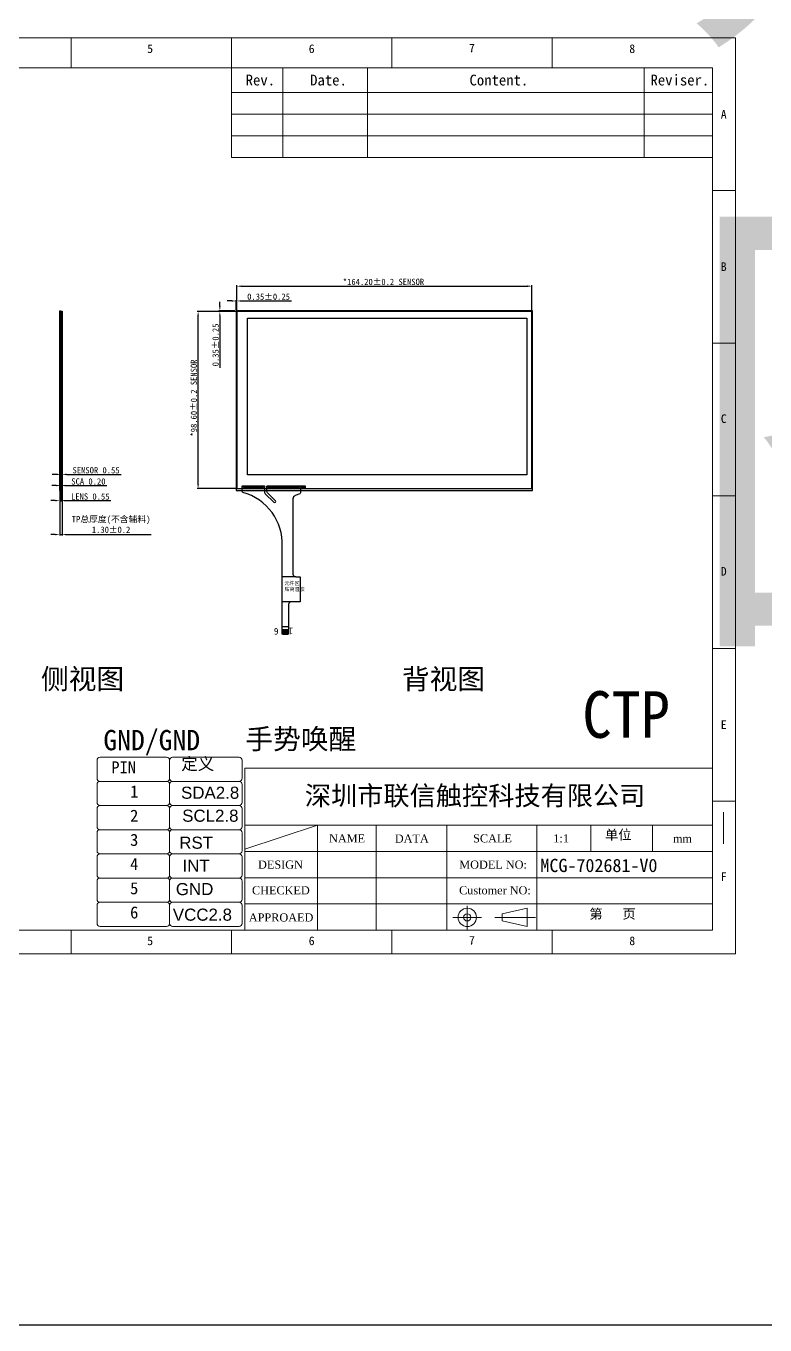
# Model space of a CAD drawing. Extents: x 23 to 280686, y -58 to 9807.
# Drawn here: x 141820 to 142232, y 3602 to 4325 of the extents above; entities that cross this region are included whole.
import ezdxf

# ---------------------------------------------------------------- set-up
doc = ezdxf.new("R2010")
doc.units = 0
doc.header["$LTSCALE"] = 23.1
doc.header["$PDMODE"] = 35
doc.layers.get('0').update_dxf_attribs({"linetype": 'CONTINUOUS'})
doc.layers.get('Defpoints').update_dxf_attribs({"linetype": 'CONTINUOUS'})
for name, color, linetype in [('61DBEAEC-6D85-402F-2490-FB0C427F0F24', 7, 'CONTINUOUS'), ('Cover lens', 6, 'CONTINUOUS'), ('DIM', 130, 'CONTINUOUS'), ('FPC', 30, 'CONTINUOUS'), ('LCD', 3, 'CONTINUOUS'), ('SCA', 55, 'CONTINUOUS'), ('SENSOR OD', 7, 'CONTINUOUS')]:
    doc.layers.add(name, color=color, linetype=linetype)
doc.layers.add('附料-尺寸标注', color=130, linetype='CONTINUOUS', lineweight=18)
doc.styles.add('Arial', font='')
doc.styles.get("Standard").update_dxf_attribs({"font": ''})
doc.styles.add('外框字体', font='', dxfattribs={"width": 0.75})
doc.styles.add('宋体', font='')
doc.styles.add('宋体3.5', font='', dxfattribs={"height": 3.5})
doc.styles.get('Arial').set_extended_font_data('SimSun')
doc.styles.get('Standard').set_extended_font_data('SimSun')
doc.styles.get('外框字体').set_extended_font_data('SimSun')
doc.styles.get('宋体').set_extended_font_data('SimSun')
doc.styles.get('宋体3.5').set_extended_font_data('SimSun')
doc.dimstyles.new('ORM1', dxfattribs={"dimtxt": 3.5, "dimasz": 2.5, "dimexe": 0.5, "dimexo": 0.5, "dimgap": 0.5, "dimtad": 1, "dimzin": 1, "dimdsep": 46, "dimtxsty": 'Arial', "dimcen": 2.5, "dimclrt": 7, "dimadec": 0, "dimazin": 0, "dimtfac": 1, "dimtmove": 0, "dimatfit": 3, "dimfxl": 1, "dimtolj": 2, "dimarcsym": 0})

# ---------------------------------------------------------------- blocks, each defined once
blk = doc.blocks.new('*D17')
at = {"layer": 'Defpoints', "color": 0, "transparency": 16777216}
for p in [(141839.24, 4066.8), (141839.79, 4066.72), (141839.79, 4060.62)]:
    blk.add_point(p, dxfattribs=at)
at = {"layer": 'DIM', "color": 0, "linetype": 'Continuous', "lineweight": -2, "transparency": 16777216}
for p, q in [((141839.24, 4066.3), (141839.24, 4060.12)), ((141839.79, 4066.22), (141839.79, 4060.12)), ((141836.74, 4060.62), (141834.24, 4060.62)), ((141839.24, 4060.62), (141839.79, 4060.62)), ((141842.29, 4060.62), (141867.72, 4060.62))]:
    blk.add_line(p, q, dxfattribs=at)
at = {"layer": 'DIM', "color": 0, "transparency": 16777216}
for points in [[(141836.74, 4061.04), (141836.74, 4060.2), (141839.24, 4060.62)], [(141842.29, 4061.04), (141842.29, 4060.2), (141839.79, 4060.62)]]:
    blk.add_solid(points, dxfattribs=at)
at = {"layer": 'DIM', "color": 7, "lineweight": 0, "transparency": 16777216, "insert": (141856.25, 4062.88), "char_height": 3.5, "attachment_point": 5, "style": 'Arial'}
blk.add_mtext('\\A2;LENS 0.55', dxfattribs=at)
blk = doc.blocks.new('*D18')
at = {"layer": 'Defpoints', "color": 0, "transparency": 16777216}
for p in [(141839.99, 4070.08), (141840.54, 4075.23), (141840.54, 4070.01)]:
    blk.add_point(p, dxfattribs=at)
at = {"layer": 'DIM', "color": 0, "linetype": 'Continuous', "lineweight": -2, "transparency": 16777216}
for p, q in [((141837.49, 4075.23), (141834.99, 4075.23)), ((141839.99, 4070.58), (141839.99, 4075.73)), ((141839.99, 4075.23), (141840.54, 4075.23)), ((141840.54, 4070.51), (141840.54, 4075.73)), ((141843.04, 4075.23), (141873.39, 4075.23))]:
    blk.add_line(p, q, dxfattribs=at)
at = {"layer": 'DIM', "color": 0, "transparency": 16777216}
for points in [[(141837.49, 4075.64), (141837.49, 4074.81), (141839.99, 4075.23)], [(141843.04, 4075.64), (141843.04, 4074.81), (141840.54, 4075.23)]]:
    blk.add_solid(points, dxfattribs=at)
at = {"layer": 'DIM', "color": 7, "lineweight": 0, "transparency": 16777216, "insert": (141859.46, 4077.49), "char_height": 3.5, "attachment_point": 5, "style": 'Arial'}
blk.add_mtext('\\A2;SENSOR 0.55', dxfattribs=at)
blk = doc.blocks.new('*D19')
at = {"layer": 'Defpoints', "color": 0, "transparency": 16777216}
for p in [(141840.54, 4070.54), (141839.24, 4067.69), (141840.54, 4041.72)]:
    blk.add_point(p, dxfattribs=at)
at = {"layer": 'DIM', "color": 0, "lineweight": -2, "transparency": 16777216}
for p, q in [((141840.54, 4070.04), (141840.54, 4041.22)), ((141839.24, 4067.19), (141839.24, 4041.22)), ((141836.74, 4041.72), (141834.24, 4041.72)), ((141839.24, 4041.72), (141840.54, 4041.72)), ((141843.04, 4041.72), (141890.11, 4041.72))]:
    blk.add_line(p, q, dxfattribs=at)
at = {"layer": 'DIM', "color": 0, "transparency": 16777216}
for points in [[(141836.74, 4042.14), (141836.74, 4041.31), (141839.24, 4041.72)], [(141843.04, 4042.14), (141843.04, 4041.31), (141840.54, 4041.72)]]:
    blk.add_solid(points, dxfattribs=at)
at = {"layer": 'DIM', "color": 7, "lineweight": 0, "transparency": 16777216, "insert": (141867.83, 4047.32), "char_height": 3.5, "attachment_point": 5, "style": 'Arial'}
blk.add_mtext('\\A2;TP总厚度(不含辅料)\\P1.30±0.2', dxfattribs=at)
blk = doc.blocks.new('*D20')
at = {"layer": 'Defpoints', "color": 0, "transparency": 16777216}
for p in [(141839.99, 4069), (141839.79, 4068.68), (141839.99, 4068.68)]:
    blk.add_point(p, dxfattribs=at)
at = {"layer": 'SCA', "color": 0, "lineweight": -2, "transparency": 16777216}
for p, q in [((141837.29, 4069), (141834.79, 4069)), ((141839.79, 4069.18), (141839.79, 4069.5)), ((141839.79, 4069), (141839.99, 4069)), ((141839.99, 4069.18), (141839.99, 4069.5)), ((141842.49, 4069), (141865.43, 4069))]:
    blk.add_line(p, q, dxfattribs=at)
at = {"layer": 'SCA', "color": 0, "transparency": 16777216}
for points in [[(141837.29, 4069.42), (141837.29, 4068.59), (141839.79, 4069)], [(141842.49, 4069.42), (141842.49, 4068.59), (141839.99, 4069)]]:
    blk.add_solid(points, dxfattribs=at)
at = {"layer": 'SCA', "color": 7, "lineweight": 0, "transparency": 16777216, "insert": (141855.21, 4071.26), "char_height": 3.5, "attachment_point": 5, "style": 'Arial'}
blk.add_mtext('\\A2;SCA 0.20', dxfattribs=at)
blk = doc.blocks.new('*D28')
at = {"layer": 'Defpoints', "color": 0, "transparency": 16777216}
for p in [(142101.96, 4179.93), (141937.76, 4165.9, 95.76), (142101.96, 4165.9, 95.76)]:
    blk.add_point(p, dxfattribs=at)
at = {"layer": 'DIM', "color": 0, "lineweight": -2, "transparency": 16777216}
for p, q in [((141937.76, 4166.4), (141937.76, 4180.43)), ((141940.26, 4179.93), (142099.46, 4179.93)), ((142101.96, 4166.4), (142101.96, 4180.43))]:
    blk.add_line(p, q, dxfattribs=at)
at = {"layer": 'DIM', "color": 0, "transparency": 16777216}
for points in [[(141940.26, 4180.34), (141940.26, 4179.51), (141937.76, 4179.93)], [(142099.46, 4180.34), (142099.46, 4179.51), (142101.96, 4179.93)]]:
    blk.add_solid(points, dxfattribs=at)
at = {"layer": 'DIM', "color": 7, "transparency": 16777216, "insert": (142019.36, 4182.3), "char_height": 3.5, "attachment_point": 5, "style": 'Arial'}
blk.add_mtext('\\A2;*164.20%%P0.2 SENSOR', dxfattribs=at)
blk = doc.blocks.new('*D29')
at = {"layer": 'Defpoints', "color": 0, "transparency": 16777216}
for p in [(141916.24, 4165.9), (141937.76, 4165.9, 95.76), (141937.76, 4067.3, 95.76)]:
    blk.add_point(p, dxfattribs=at)
at = {"layer": 'DIM', "color": 0, "lineweight": -2, "transparency": 16777216}
for p, q in [((141937.26, 4165.9), (141915.74, 4165.9)), ((141916.24, 4069.8), (141916.24, 4163.4)), ((141937.26, 4067.3), (141915.74, 4067.3))]:
    blk.add_line(p, q, dxfattribs=at)
at = {"layer": 'DIM', "color": 0, "transparency": 16777216}
for points in [[(141915.82, 4163.4), (141916.66, 4163.4), (141916.24, 4165.9)], [(141915.82, 4069.8), (141916.66, 4069.8), (141916.24, 4067.3)]]:
    blk.add_solid(points, dxfattribs=at)
at = {"layer": 'DIM', "color": 7, "transparency": 16777216, "insert": (141913.87, 4117.7), "char_height": 3.5, "attachment_point": 5, "rotation": 90, "style": 'Arial'}
blk.add_mtext('\\A2;*98.60%%P0.2 SENSOR', dxfattribs=at)
blk = doc.blocks.new('*D30')
at = {"layer": 'Defpoints', "color": 0, "transparency": 16777216}
for p in [(141937.76, 4171.7), (141937.41, 4166.25), (141937.76, 4165.9)]:
    blk.add_point(p, dxfattribs=at)
at = {"layer": 'DIM', "color": 0, "lineweight": -2, "transparency": 16777216}
for p, q in [((141934.91, 4171.7), (141932.41, 4171.7)), ((141937.41, 4166.75), (141937.41, 4172.2)), ((141937.41, 4171.7), (141937.76, 4171.7)), ((141937.76, 4166.4), (141937.76, 4172.2)), ((141940.26, 4171.7), (141968.11, 4171.7))]:
    blk.add_line(p, q, dxfattribs=at)
at = {"layer": 'DIM', "color": 0, "transparency": 16777216}
for points in [[(141934.91, 4172.12), (141934.91, 4171.29), (141937.41, 4171.7)], [(141940.26, 4172.12), (141940.26, 4171.29), (141937.76, 4171.7)]]:
    blk.add_solid(points, dxfattribs=at)
at = {"layer": 'DIM', "color": 7, "transparency": 16777216, "insert": (141955.44, 4174.08), "char_height": 3.5, "attachment_point": 5, "style": 'Arial'}
blk.add_mtext('\\A2;0.35±0.25', dxfattribs=at)
blk = doc.blocks.new('*D31')
at = {"layer": 'Defpoints', "color": 0, "transparency": 16777216}
for p in [(141928.33, 4165.9), (141937.41, 4166.25), (141937.76, 4165.9)]:
    blk.add_point(p, dxfattribs=at)
at = {"layer": 'DIM', "color": 0, "lineweight": -2, "transparency": 16777216}
for p, q in [((141928.33, 4168.75), (141928.33, 4171.25)), ((141936.91, 4166.25), (141927.83, 4166.25)), ((141937.26, 4165.9), (141927.83, 4165.9)), ((141928.33, 4166.25), (141928.33, 4165.9)), ((141928.33, 4163.4), (141928.33, 4134.57))]:
    blk.add_line(p, q, dxfattribs=at)
at = {"layer": 'DIM', "color": 0, "transparency": 16777216}
for points in [[(141927.91, 4168.75), (141928.74, 4168.75), (141928.33, 4166.25)], [(141927.91, 4163.4), (141928.74, 4163.4), (141928.33, 4165.9)]]:
    blk.add_solid(points, dxfattribs=at)
at = {"layer": 'DIM', "color": 7, "transparency": 16777216, "insert": (141925.95, 4147.24), "char_height": 3.5, "attachment_point": 5, "rotation": 90, "style": 'Arial'}
blk.add_mtext('\\A2;0.35±0.25', dxfattribs=at)

msp = doc.modelspace()

# ---------------------------------------------------------------- linework, layer by layer
at = {"lineweight": 0}
for p, q in [((141845.61, 4318.055), (141845.61, 4301.481)), ((141934.789, 4318.055), (141934.789, 4301.481)), ((142023.967, 4318.055), (142023.967, 4301.481)), ((142113.146, 4318.055), (142113.146, 4301.481)), ((142215.217, 4291.766), (142215.217, 3808.398)), ((142202.332, 4233.112), (142215.217, 4233.112)), ((142202.332, 4148.17), (142215.217, 4148.17)), ((142202.332, 4063.227), (142215.217, 4063.227)), ((142202.332, 3979.122), (142202.332, 3988.73)), ((142202.332, 3978.284), (142215.217, 3978.284)), ((141942.215, 3897.153), (141942.215, 3821.636)), ((142202.332, 3901.991), (142202.332, 3821.636)), ((142202.332, 3893.342), (142215.217, 3893.342)), ((142208.446, 3887.262), (142208.446, 3869.63)), ((141982.611, 3879.983), (141942.215, 3866.665)), ((141845.61, 3821.636), (141845.61, 3808.398)), ((141934.789, 3821.636), (141934.789, 3808.398)), ((142023.967, 3821.636), (142023.967, 3808.398)), ((142113.146, 3821.636), (142113.146, 3808.398))]:
    msp.add_line(p, q, dxfattribs=at)
at = {"color": 0, "lineweight": 0}
msp.add_line((141879.969, 3821.636), (141942.215, 3821.636), dxfattribs=at)
msp.add_line((141879.969, 3821.636), (141942.215, 3821.636), dxfattribs=at)
at = {"lineweight": 0}
for points in [[(141470.456, 4318.055), (142215.217, 4318.055), (142215.217, 3808.398), (141470.456, 3808.398)], [(141488.894, 3821.636), (141488.894, 4301.481), (142202.332, 4301.481), (142202.332, 3821.636)], [(141934.785, 4301.481), (141934.785, 4251.545), (142202.332, 4251.545), (142202.332, 4301.481)], [(141942.215, 3821.636), (141942.215, 3911.694), (141949.15, 3911.694), (142202.332, 3911.694), (142202.332, 3821.636)], [(142099.329, 3823.661), (142099.329, 3833.88), (142085.326, 3830.784), (142085.326, 3826.758)]]:
    msp.add_lwpolyline(points, close=True, dxfattribs=at)
for points in [[(141963.343, 4251.545), (141963.343, 4301.481)], [(142010.47, 4251.545), (142010.47, 4301.481)], [(142164.35, 4251.545), (142164.35, 4301.481)], [(141934.785, 4287.612), (142202.332, 4287.612)], [(141934.785, 4275.59), (142202.332, 4275.59)], [(141934.785, 4263.568), (142202.332, 4263.568)], [(142202.332, 3879.983), (141949.15, 3879.983), (141942.215, 3879.983)], [(141982.611, 3821.636), (141982.611, 3879.983)], [(142015.296, 3879.983), (142015.296, 3821.636)], [(142054.556, 3879.983), (142054.556, 3821.636)], [(142104.673, 3879.983), (142104.673, 3821.636)], [(142134.725, 3879.983), (142134.725, 3865.396)], [(142169.053, 3879.983), (142169.053, 3865.396)], [(142202.332, 3865.396), (141949.15, 3865.396), (141942.215, 3865.396)], [(142202.332, 3850.809), (141949.15, 3850.809), (141942.215, 3850.809)], [(142202.332, 3836.222), (141949.15, 3836.222), (141942.215, 3836.222)], [(142065.953, 3835.228), (142065.953, 3822.058)], [(142057.992, 3828.771), (142073.791, 3828.771)], [(142081.335, 3828.771), (142103.904, 3828.771)]]:
    msp.add_lwpolyline(points, dxfattribs=at)
at = {"color": 4, "linetype": 'Continuous'}
for points in [[(141963.363, 3986.404), (141963.663, 3986.404), (141963.663, 3988.754), (141963.363, 3988.754), (141963.363, 3986.404)], [(141963.863, 3986.404), (141964.163, 3986.404), (141964.163, 3988.754), (141963.863, 3988.754), (141963.863, 3986.404)], [(141964.363, 3986.404), (141964.663, 3986.404), (141964.663, 3988.754), (141964.363, 3988.754), (141964.363, 3986.404)], [(141964.863, 3986.404), (141965.163, 3986.404), (141965.163, 3988.754), (141964.863, 3988.754), (141964.863, 3986.404)], [(141965.363, 3986.404), (141965.663, 3986.404), (141965.663, 3988.754), (141965.363, 3988.754), (141965.363, 3986.404)], [(141965.863, 3986.404), (141966.163, 3986.404), (141966.163, 3988.754), (141965.863, 3988.754), (141965.863, 3986.404)]]:
    msp.add_lwpolyline(points, close=True, dxfattribs=at)
at = {"lineweight": 0}
for radius in [5.11, 2.013]:
    msp.add_circle((142065.953, 3828.771), radius, dxfattribs=at)
at = {"layer": 'Cover lens'}
for points in [[(141839.238, 4166.254), (141839.788, 4166.254), (141839.788, 4066.254), (141839.238, 4066.254)], [(142102.313, 4166.254), (141937.413, 4166.254), (141937.413, 4066.254), (142102.313, 4066.254)], [(142099.013, 4075.054), (141943.773, 4075.054), (141943.773, 4162.054), (142099.013, 4162.054)]]:
    msp.add_lwpolyline(points, close=True, dxfattribs=at)
at = {"layer": 'DIM'}
for p, q in [((141970.513, 4018.254), (141963.013, 4018.254)), ((141968.013, 4004.254), (141963.013, 4004.254))]:
    msp.add_line(p, q, dxfattribs=at)
msp.add_lwpolyline([(141298.299, 4515.301), (143922.786, 4515.301), (143922.786, 3601.989), (141298.299, 3601.989)], close=True, dxfattribs=at)
at = {"layer": 'FPC', "linetype": 'Continuous'}
msp.add_lwpolyline([(141941.073, 4068.904), (141952.944, 4068.904, -0.4142136), (141953.244, 4068.604), (141953.244, 4065.187, 0.1989124), (141953.537, 4064.48), (141958.338, 4059.679, 1), (141959.257, 4060.598), (141954.837, 4065.018, -0.1989124), (141954.544, 4065.725), (141954.544, 4068.604, -0.4142136), (141954.844, 4068.904), (141975.513, 4068.904, -0.4142136), (141975.713, 4068.704), (141975.713, 4067.304), (141973.15, 4067.304), (141973.15, 4064.9, -0.3093912), (141972.831, 4064.434), (141970.288, 4063.446, 0.3093912), (141969.013, 4061.582), (141969.013, 4019.754, 0.4142136), (141970.513, 4018.254), (141972.813, 4018.254, -0.4142136), (141973.013, 4018.054), (141973.013, 4004.454, -0.4142136), (141972.813, 4004.254), (141968.013, 4004.254, 0.4142136), (141966.513, 4002.754), (141966.513, 3986.254), (141963.013, 3986.254), (141963.013, 4035.21, 0.3517107), (141941.143, 4065.152, -0.3389655), (141940.773, 4065.635), (141940.773, 4068.604, -0.4142136)], format="xyb", close=True, dxfattribs=at)
at = {"layer": 'FPC', "linetype": 'Continuous', "lineweight": 0}
for points in [[(141941.073, 4068.354), (141941.573, 4068.354), (141941.573, 4068.804), (141941.973, 4068.804), (141941.973, 4067.604), (141941.573, 4067.604), (141941.573, 4068.054), (141941.073, 4068.054)], [(141942.373, 4067.604), (141942.773, 4067.604), (141942.773, 4068.804), (141942.373, 4068.804)], [(141943.173, 4067.604), (141943.573, 4067.604), (141943.573, 4068.804), (141943.173, 4068.804)], [(141943.973, 4067.604), (141944.373, 4067.604), (141944.373, 4068.804), (141943.973, 4068.804)], [(141944.773, 4067.604), (141945.173, 4067.604), (141945.173, 4068.804), (141944.773, 4068.804)], [(141945.573, 4067.604), (141945.973, 4067.604), (141945.973, 4068.804), (141945.573, 4068.804)], [(141946.373, 4067.604), (141946.773, 4067.604), (141946.773, 4068.804), (141946.373, 4068.804)], [(141947.173, 4067.604), (141947.573, 4067.604), (141947.573, 4068.804), (141947.173, 4068.804)], [(141947.973, 4067.604), (141948.373, 4067.604), (141948.373, 4068.804), (141947.973, 4068.804)], [(141948.773, 4067.604), (141949.173, 4067.604), (141949.173, 4068.804), (141948.773, 4068.804)], [(141949.573, 4067.604), (141949.973, 4067.604), (141949.973, 4068.804), (141949.573, 4068.804)], [(141950.373, 4067.604), (141950.773, 4067.604), (141950.773, 4068.804), (141950.373, 4068.804)], [(141951.173, 4067.604), (141951.573, 4067.604), (141951.573, 4068.804), (141951.173, 4068.804)], [(141952.873, 4068.354), (141952.373, 4068.354), (141952.373, 4068.804), (141951.973, 4068.804), (141951.973, 4067.604), (141952.373, 4067.604), (141952.373, 4068.054), (141952.873, 4068.054)], [(141954.744, 4068.354), (141955.244, 4068.354), (141955.244, 4068.804), (141955.644, 4068.804), (141955.644, 4067.604), (141955.244, 4067.604), (141955.244, 4068.054), (141954.744, 4068.054)], [(141956.044, 4067.604), (141956.444, 4067.604), (141956.444, 4068.804), (141956.044, 4068.804)], [(141956.844, 4067.604), (141957.244, 4067.604), (141957.244, 4068.804), (141956.844, 4068.804)], [(141957.644, 4067.604), (141958.044, 4067.604), (141958.044, 4068.804), (141957.644, 4068.804)], [(141958.444, 4067.604), (141958.844, 4067.604), (141958.844, 4068.804), (141958.444, 4068.804)], [(141959.244, 4067.604), (141959.644, 4067.604), (141959.644, 4068.804), (141959.244, 4068.804)], [(141960.044, 4067.604), (141960.444, 4067.604), (141960.444, 4068.804), (141960.044, 4068.804)], [(141960.844, 4067.604), (141961.244, 4067.604), (141961.244, 4068.804), (141960.844, 4068.804)], [(141961.644, 4067.604), (141962.044, 4067.604), (141962.044, 4068.804), (141961.644, 4068.804)], [(141962.444, 4067.604), (141962.844, 4067.604), (141962.844, 4068.804), (141962.444, 4068.804)], [(141963.244, 4067.604), (141963.644, 4067.604), (141963.644, 4068.804), (141963.244, 4068.804)], [(141964.044, 4067.604), (141964.444, 4067.604), (141964.444, 4068.804), (141964.044, 4068.804)], [(141964.844, 4067.604), (141965.244, 4067.604), (141965.244, 4068.804), (141964.844, 4068.804)], [(141965.644, 4067.604), (141966.044, 4067.604), (141966.044, 4068.804), (141965.644, 4068.804)], [(141966.444, 4067.604), (141966.844, 4067.604), (141966.844, 4068.804), (141966.444, 4068.804)], [(141967.244, 4067.604), (141967.644, 4067.604), (141967.644, 4068.804), (141967.244, 4068.804)], [(141968.044, 4067.604), (141968.444, 4067.604), (141968.444, 4068.804), (141968.044, 4068.804)], [(141968.844, 4067.604), (141969.244, 4067.604), (141969.244, 4068.804), (141968.844, 4068.804)], [(141969.644, 4067.604), (141970.044, 4067.604), (141970.044, 4068.804), (141969.644, 4068.804)], [(141970.444, 4067.604), (141970.844, 4067.604), (141970.844, 4068.804), (141970.444, 4068.804)], [(141971.244, 4067.604), (141971.644, 4067.604), (141971.644, 4068.804), (141971.244, 4068.804)], [(141972.944, 4068.354), (141972.444, 4068.354), (141972.444, 4068.804), (141972.044, 4068.804), (141972.044, 4067.604), (141972.444, 4067.604), (141972.444, 4068.054), (141972.944, 4068.054)], [(141973.344, 4067.604), (141973.744, 4067.604), (141973.744, 4068.804), (141973.344, 4068.804)], [(141974.144, 4067.604), (141974.544, 4067.604), (141974.544, 4068.804), (141974.144, 4068.804)], [(141974.944, 4067.604), (141975.344, 4067.604), (141975.344, 4068.804), (141974.944, 4068.804)]]:
    msp.add_lwpolyline(points, close=True, dxfattribs=at)
at = {"layer": 'LCD'}
msp.add_line((141966.513, 3990.454), (141963.013, 3990.454), dxfattribs=at)
at = {"layer": 'SCA'}
msp.add_lwpolyline([(141839.788, 4165.954), (141839.988, 4165.954), (141839.988, 4067.254), (141839.788, 4067.254)], close=True, dxfattribs=at)
at = {"layer": 'SENSOR OD'}
for points in [[(141839.988, 4165.954), (141840.538, 4165.954), (141840.538, 4067.254), (141839.988, 4067.254)], [(142101.963, 4165.904), (141937.763, 4165.904), (141937.763, 4067.304), (142101.963, 4067.304)]]:
    msp.add_lwpolyline(points, close=True, dxfattribs=at)
at = {"layer": '附料-尺寸标注', "lineweight": 0}
for points in [[(141861.704, 3917.898), (141898.693, 3917.898, -0.4142136), (141900.374, 3916.217), (141900.374, 3906.129, -0.4142136), (141898.693, 3904.448), (141861.704, 3904.448, -0.4142136), (141860.023, 3906.129), (141860.023, 3916.217, -0.4142136)], [(141902.055, 3917.898), (141939.044, 3917.898, -0.4142136), (141940.725, 3916.217), (141940.725, 3906.129, -0.4142136), (141939.044, 3904.448), (141902.055, 3904.448, -0.4142136), (141900.374, 3906.129), (141900.374, 3916.217, -0.4142136)], [(141861.704, 3904.448), (141898.693, 3904.448, -0.4142136), (141900.374, 3902.767), (141900.374, 3892.679, -0.4142136), (141898.693, 3890.998), (141861.704, 3890.998, -0.4142136), (141860.023, 3892.679), (141860.023, 3902.767, -0.4142136)], [(141902.055, 3904.448), (141939.044, 3904.448, -0.4142136), (141940.725, 3902.767), (141940.725, 3892.679, -0.4142136), (141939.044, 3890.998), (141902.055, 3890.998, -0.4142136), (141900.374, 3892.679), (141900.374, 3902.767, -0.4142136)], [(141861.704, 3890.998), (141898.693, 3890.998, -0.4142136), (141900.374, 3889.316), (141900.374, 3879.229, -0.4142136), (141898.693, 3877.547), (141861.704, 3877.547, -0.4142136), (141860.023, 3879.229), (141860.023, 3889.316, -0.4142136)], [(141902.055, 3890.998), (141939.044, 3890.998, -0.4142136), (141940.725, 3889.316), (141940.725, 3879.229, -0.4142136), (141939.044, 3877.547), (141902.055, 3877.547, -0.4142136), (141900.374, 3879.229), (141900.374, 3889.316, -0.4142136)], [(141861.704, 3877.547), (141898.693, 3877.547, -0.4142136), (141900.374, 3875.866), (141900.374, 3865.778, -0.4142136), (141898.693, 3864.097), (141861.704, 3864.097, -0.4142136), (141860.023, 3865.778), (141860.023, 3875.866, -0.4142136)], [(141902.055, 3877.547), (141939.044, 3877.547, -0.4142136), (141940.725, 3875.866), (141940.725, 3865.778, -0.4142136), (141939.044, 3864.097), (141902.055, 3864.097, -0.4142136), (141900.374, 3865.778), (141900.374, 3875.866, -0.4142136)], [(141861.704, 3864.097), (141898.693, 3864.097, -0.4142136), (141900.374, 3862.416), (141900.374, 3852.328, -0.4142136), (141898.693, 3850.647), (141861.704, 3850.647, -0.4142136), (141860.023, 3852.328), (141860.023, 3862.416, -0.4142136)], [(141902.055, 3864.097), (141939.044, 3864.097, -0.4142136), (141940.725, 3862.416), (141940.725, 3852.328, -0.4142136), (141939.044, 3850.647), (141902.055, 3850.647, -0.4142136), (141900.374, 3852.328), (141900.374, 3862.416, -0.4142136)], [(141861.704, 3850.647), (141898.693, 3850.647, -0.4142136), (141900.374, 3848.965), (141900.374, 3838.878, -0.4142136), (141898.693, 3837.196), (141861.704, 3837.196, -0.4142136), (141860.023, 3838.878), (141860.023, 3848.965, -0.4142136)], [(141902.055, 3850.647), (141939.044, 3850.647, -0.4142136), (141940.725, 3848.965), (141940.725, 3838.878, -0.4142136), (141939.044, 3837.196), (141902.055, 3837.196, -0.4142136), (141900.374, 3838.878), (141900.374, 3848.965, -0.4142136)], [(141861.704, 3837.196), (141898.693, 3837.196, -0.4142136), (141900.374, 3835.515), (141900.374, 3825.427, -0.4142136), (141898.693, 3823.746), (141861.704, 3823.746, -0.4142136), (141860.023, 3825.427), (141860.023, 3835.515, -0.4142136)], [(141902.055, 3837.196), (141939.044, 3837.196, -0.4142136), (141940.725, 3835.515), (141940.725, 3825.427, -0.4142136), (141939.044, 3823.746), (141902.055, 3823.746, -0.4142136), (141900.374, 3825.427), (141900.374, 3835.515, -0.4142136)]]:
    msp.add_lwpolyline(points, format="xyb", close=True, dxfattribs=at)

# ---------------------------------------------------------------- texts
at = {"lineweight": 0, "style": '外框字体', "width": 0.92}
msp.add_text('CTP', height=25.9545, dxfattribs=at).set_placement((142129.99, 3928.663))
at = {"lineweight": 0, "attachment_point": 1}
for s, insert, char_height, width, style in [('7', (142066.897, 4314.746), 4.804, 46.19013, '宋体'), ('5', (141887.905, 4314.454), 4.804, 46.19013, '宋体'), ('6', (141977.765, 4314.454), 4.804, 46.19013, '宋体'), ('8', (142156.085, 4314.454), 4.804, 46.19013, '宋体'), ('A', (142206.992, 4277.95), 4.804, 46.19013, '宋体'), ('B', (142206.992, 4193.189), 4.804, 46.19013, '宋体'), ('C', (142206.992, 4108.624), 4.804, 46.19013, '宋体'), ('D', (142206.992, 4023.678), 4.804, 46.19013, '宋体'), ('E', (142206.992, 3938.354), 4.804, 46.19013, '宋体'), ('深圳市联信触控科技有限公司', (141975.602, 3901.848), 10.68285, 257.1039, '宋体3.5'), ('{\\fTimes New Roman|b0|i0|c186|p18;NAME}', (141989.098, 3874.949), 4.50336, 22.92863, '宋体3.5'), ('{\\fTimes New Roman|b0|i0|c186|p18;DATA}', (142025.672, 3874.877), 4.50336, 22.92863, '宋体3.5'), ('{\\fTimes New Roman|b0|i0|c186|p18;SCALE}', (142069.226, 3874.978), 4.50336, 22.92863, '宋体3.5'), ('{\\fTimes New Roman|b0|i0|c186|p18;1:1}', (142113.809, 3874.968), 4.50336, 22.92863, '宋体3.5'), ('单位', (142142.621, 3877.459), 5.404, 22.92863, '宋体3.5'), ('{\\fTimes New Roman|b0|i0|c186|p18;mm}', (142180.391, 3874.877), 4.50336, 22.92863, '宋体3.5'), ('{\\fTimes New Roman|b0|i0|c186|p18;DESIGN}', (141949.578, 3860.391), 4.50336, 22.92863, '宋体3.5'), ('{\\fTimes New Roman|b0|i0|c186|p18;MODEL NO:}', (142061.521, 3860.391), 4.50336, 38.65885, '宋体3.5'), ('F', (142206.992, 3853.859), 4.804, 46.19013, '宋体'), ('{\\fTimes New Roman|b0|i0|c186|p18;CHECKED}', (141946.207, 3846.083), 4.50336, 22.92863, '宋体3.5'), ('{\\fTimes New Roman|b0|i0|c186|p18;Customer NO:}', (142061.429, 3846.083), 4.50336, 40.05858, '宋体3.5'), ('{\\fTimes New Roman|b0|i0|c186|p18;APPROAED}', (141944.433, 3830.99), 4.50336, 22.92863, '宋体3.5'), ('第{\\fSimSun|b0|i0|c186|p2;   }页', (142133.895, 3833.441), 5.40403, 28.58056, '宋体3.5'), ('5', (141887.905, 3818.139), 4.804, 46.19013, '宋体'), ('6', (141977.765, 3818.139), 4.804, 46.19013, '宋体'), ('7', (142066.897, 3818.431), 4.804, 46.19013, '宋体'), ('8', (142156.085, 3818.139), 4.804, 46.19013, '宋体')]:
    msp.add_mtext(s, dxfattribs=dict(at, insert=insert, char_height=char_height, width=width, style=style))
at = {"lineweight": 0, "char_height": 6.00447, "width": 66.91707, "attachment_point": 1}
for s, insert in [('{\\fSimSun|b0|i0|c134|p2;Rev.}', (141942.692, 4297.599)), ('{\\fSimSun|b0|i0|c134|p2;Date.}', (141978.556, 4297.599)), ('{\\fSimSun|b0|i0|c134|p2;Content.}', (142067.212, 4297.599)), ('{\\fSimSun|b0|i0|c134|p2;Reviser.}', (142167.893, 4297.599))]:
    msp.add_mtext(s, dxfattribs=dict(at, insert=insert))
at = {"char_height": 3.75, "attachment_point": 7, "rotation": 180, "style": '宋体'}
for s, insert, width in [('6', (141960.95, 3989.739), 9.98032), ('1', (141969.07, 3989.947), 4.8862)]:
    msp.add_mtext(s, dxfattribs=dict(at, insert=insert, width=width))
at = {"color": 1, "lineweight": 0, "insert": (142106.667, 3861.353), "char_height": 7.36, "width": 139.17383, "attachment_point": 1, "style": 'Arial'}
msp.add_mtext('MCG-702681-V0', dxfattribs=at)
at = {"layer": '61DBEAEC-6D85-402F-2490-FB0C427F0F24', "color": 7, "lineweight": 0}
for s, p in [('侧视图', (141828.855, 3955.771)), ('背视图', (142029.623, 3955.715)), ('GND/GND', (141863.52, 3921.739))]:
    msp.add_text(s, height=11.305, dxfattribs=at).set_placement(p)
at = {"layer": '61DBEAEC-6D85-402F-2490-FB0C427F0F24', "color": 7, "lineweight": 0, "insert": (141942.524, 3933.656), "char_height": 11.305, "width": 113.7686, "attachment_point": 1}
msp.add_mtext('手势唤醒', dxfattribs=at)
at = {"layer": 'DIM', "color": 0, "lineweight": 0, "insert": (142183.447, 4868.255), "char_height": 200, "width": 1.45717, "attachment_point": 1, "style": '宋体'}
msp.add_mtext('全贴图', dxfattribs=at)
at = {"layer": 'FPC', "lineweight": 0, "insert": (141964.276, 4015.702), "char_height": 2, "width": 10.72297, "attachment_point": 1, "style": 'Arial'}
msp.add_mtext('{\\C7;元件区\\P贴高温胶}', dxfattribs=at)
at = {"layer": '附料-尺寸标注', "lineweight": 0, "width": 31.59933, "attachment_point": 1}
for s, insert, char_height in [('{\\fSimSun|b0|i0|c134|p2;定义}', (141906.865, 3917.555), 6.72518), ('PIN', (141867.965, 3915.585), 6.7252), ('1', (141878.395, 3902.157), 6.725), ('{\\fArial|b0|i0|c0|p32;SDA2.8}', (141906.737, 3901.485), 6.72518), ('2', (141878.395, 3888.706), 6.725), ('{\\fArial|b0|i0|c0|p32;SCL2.8}', (141907.374, 3888.702), 6.72518), ('3', (141878.395, 3875.256), 6.725), ('{\\fArial|b0|i0|c0|p34;RST}', (141905.744, 3873.685), 6.72518), ('4', (141878.395, 3861.806), 6.725), ('{\\fArial|b0|i0|c0|p32;INT}', (141907.545, 3860.93), 6.72518), ('5', (141878.395, 3848.355), 6.725), ('{\\fArial|b0|i0|c0|p32;GND}', (141903.843, 3847.87), 6.72518), ('6', (141878.395, 3834.905), 6.725), ('{\\fArial|b0|i0|c0|p32;VCC2.8}', (141902.173, 3833.647), 6.72518)]:
    msp.add_mtext(s, dxfattribs=dict(at, insert=insert, char_height=char_height))

# ---------------------------------------------------------------- dimensions: what is measured, and where the dimension line sits
at = {"layer": 'DIM'}
dim = msp.add_linear_dim(base=(142101.963, 4179.927, -95.764), p1=(141937.763, 4165.904), p2=(142101.963, 4165.904), text='*<>%%P0.2 SENSOR', dimstyle='ORM1', override={"dimfxl": 0.5, "dimarcsym": 2}, dxfattribs=at)
dim.commit()
dim.dimension.update_dxf_attribs({"geometry": '*D28', "text_midpoint": (142019.363, 4179.927, -95.764), "dimtype": 160})
dim = msp.add_linear_dim(base=(141928.328, 4165.904), p1=(141937.413, 4166.254), p2=(141937.763, 4165.904), angle=90, dimstyle='ORM1', override={"dimtol": 1, "dimtp": 0.25, "dimtm": 0.25, "dimfxl": 0.5, "dimarcsym": 2}, dxfattribs=at)
dim.commit()
dim.dimension.update_dxf_attribs({"geometry": '*D31', "text_midpoint": (141928.328, 4147.241), "dimtype": 160})
dim = msp.add_linear_dim(base=(141937.763, 4171.704), p1=(141937.413, 4166.254), p2=(141937.763, 4165.904), dimstyle='ORM1', override={"dimgap": 0.5, "dimtol": 1, "dimlim": 0, "dimtp": 0.25, "dimtm": 0.25, "dimfxl": 0.5, "dimarcsym": 2}, dxfattribs=at)
dim.commit()
dim.dimension.update_dxf_attribs({"geometry": '*D30', "text_midpoint": (141955.435, 4171.704), "dimtype": 160})
dim = msp.add_linear_dim(base=(141916.241, 4165.904, -95.764), p1=(141937.763, 4067.304), p2=(141937.763, 4165.904), angle=90, text='*<>%%P0.2 SENSOR', dimstyle='ORM1', override={"dimfxl": 0.5, "dimarcsym": 2}, dxfattribs=at)
dim.commit()
dim.dimension.update_dxf_attribs({"geometry": '*D29', "text_midpoint": (141916.241, 4117.704, -95.764), "dimtype": 160})
at = {"layer": 'DIM', "lineweight": 0}
for base, p1, p2, text, override, picture, middle in [((141840.538, 4075.227), (141839.988, 4070.078), (141840.538, 4070.014), 'SENSOR <>', {"dimfxl": 5.346}, '*D18', (141859.464, 4075.227)), ((141840.538, 4041.724), (141839.238, 4067.695), (141840.538, 4070.545), 'TP总厚度(不含辅料)\\P<>', {"dimtol": 1, "dimtp": 0.2, "dimtm": 0.2}, '*D19', (141867.825, 4041.724))]:
    dim = msp.add_linear_dim(base=base, p1=p1, p2=p2, text=text, dimstyle='ORM1', override=override, dxfattribs=at)
    dim.commit()
    dim.dimension.update_dxf_attribs({"geometry": picture, "text_midpoint": middle, "dimtype": 160})
dim = msp.add_linear_dim(base=(141839.788, 4060.619), p1=(141839.238, 4066.803), p2=(141839.788, 4066.719), angle=180, text='LENS <>', dimstyle='ORM1', override={"dimfxl": 5.346}, dxfattribs=at)
dim.commit()
dim.dimension.update_dxf_attribs({"geometry": '*D17', "text_midpoint": (141856.255, 4060.619), "dimtype": 160})
at = {"layer": 'SCA', "color": 4, "lineweight": 0}
dim = msp.add_linear_dim(base=(141839.988, 4069.003), p1=(141839.788, 4068.683), p2=(141839.988, 4068.683), text='SCA <>', dimstyle='ORM1', override={"dimfxl": 0.8}, dxfattribs=at)
dim.commit()
dim.dimension.update_dxf_attribs({"geometry": '*D20', "text_midpoint": (141855.21, 4071.263)})

doc.saveas('drawing.dxf')
